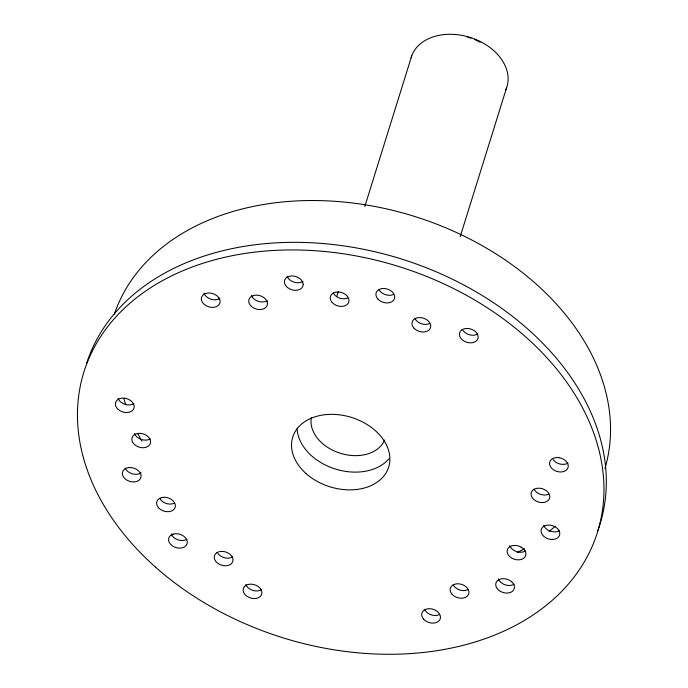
<?xml version="1.0" encoding="UTF-8"?>
<svg xmlns="http://www.w3.org/2000/svg" width="688" height="688" viewBox="0 0 688 688"><rect width="100%" height="100%" fill="white"/><g stroke="black" fill="none" stroke-linecap="round" stroke-linejoin="round"><path stroke-width="1.03" d="M336.707 296.734L338.298 291.609M364.803 206.52L411.742 55.814M460.212 236.629L506.514 87.978M186.973 539.254L185.038 540.114A9.606 6.949 17.3 0 1 171.226 533.905M251.395 295.376L252.358 297.216A9.606 6.949 17.3 0 0 267.168 300.656M86.714 363.058A268.991 194.472 17.3 0 1 406.384 260.58A268.991 194.472 17.3 0 1 597.717 530.921M439.211 614.719A9.606 6.949 17.3 0 1 424.78 609.817M467.685 589.822A9.606 6.949 17.3 0 1 453.254 584.929M514.134 584.207A9.606 6.949 17.3 0 1 502.79 583.777L500.838 582.383A9.606 6.949 17.3 0 1 498.379 578.857M525.563 550.976A9.606 6.949 17.3 0 1 514.22 550.546L512.268 549.153A9.606 6.949 17.3 0 1 509.808 545.627M548.405 494.268A9.606 6.949 17.3 0 1 543.881 494.99L541.43 494.612A9.606 6.949 17.3 0 1 534.051 489.168M429.484 323.601A9.606 6.949 17.3 0 1 415.053 318.707M567.944 463.101A9.606 6.949 17.3 0 1 563.747 464.357L561.313 464.271A9.606 6.949 17.3 0 1 553.143 459.601M559.473 530.603A9.606 6.949 17.3 0 1 550.4 531.196L548.13 530.173A9.606 6.949 17.3 0 1 543.718 525.254M477.825 333.981A9.606 6.949 17.3 0 1 463.024 330.481M393.441 294.533A9.606 6.949 17.3 0 1 379.011 289.631M347.741 298.016A9.606 6.949 17.3 0 1 333.31 293.122M150.268 438.867A9.606 6.949 17.3 0 1 146.062 440.122L143.629 440.028A9.606 6.949 17.3 0 1 134.513 433.517M133.85 403.65A9.606 6.949 17.3 0 1 124.777 404.243L122.507 403.22A9.606 6.949 17.3 0 1 118.095 398.309M219.773 298.523A9.606 6.949 17.3 0 1 206.477 296.7L204.972 295.023A9.606 6.949 17.3 0 1 204.018 293.174M302.969 281.375A9.606 6.949 17.3 0 1 287.128 276.275M232.664 556.919A9.606 6.949 17.3 0 1 217.864 553.41M261.56 589.693A9.606 6.949 17.3 0 1 245.805 584.353M141.117 472.845A9.606 6.949 17.3 0 1 139.26 473.791L137.05 474.29A9.606 6.949 17.3 0 1 125.173 468.098M174.133 503.298A9.606 6.949 17.3 0 1 159.702 498.396M384.601 440.071A38.425 27.778 17.3 0 1 340.431 453.315A38.425 27.778 17.3 0 1 311.38 417.41M467.186 37.032A38.425 27.778 17.3 0 1 471.031 38.184M474.78 39.612A38.425 27.778 17.3 0 1 480.121 42.269M114.363 314.149A257.166 185.923 17.3 0 1 415.088 216.591A257.166 185.923 17.3 0 1 604.958 468.442M554.683 526.655A245.539 177.521 17.3 0 1 549.067 531.575M524.454 548.68A245.539 177.521 17.3 0 1 517.17 552.67M142.012 441.283A245.539 177.521 17.3 0 1 137.849 433.732M125.715 404.75A245.539 177.521 17.3 0 1 123.866 398.472M388.952 458.793A50.25 36.326 17.3 0 1 334.377 468.709A50.25 36.326 17.3 0 1 297.078 428.572M411.106 57.809A50.052 36.189 17.3 0 1 471.555 37.883A50.052 36.189 17.3 0 1 505.714 89.913M244.335 586.692L243.414 588.274A9.606 6.949 17.3 0 0 248.953 597.433A9.606 6.949 17.3 0 0 260.675 596.032L261.603 594.449A9.606 6.949 17.3 0 0 256.056 585.29A9.606 6.949 17.3 0 0 244.335 586.692M462.087 329.715L460.607 330.98A9.606 6.949 17.3 0 0 463.093 340.5A9.606 6.949 17.3 0 0 475.46 341.583L476.939 340.319A9.606 6.949 17.3 0 0 474.453 330.799A9.606 6.949 17.3 0 0 462.087 329.715M216.926 552.645L215.447 553.917A9.606 6.949 17.3 0 0 217.933 563.438A9.606 6.949 17.3 0 0 230.299 564.521L231.779 563.257A9.606 6.949 17.3 0 0 229.293 553.737A9.606 6.949 17.3 0 0 216.926 552.645M173.178 534.12L171.235 534.98A9.606 6.949 17.3 0 0 170.495 544.217A9.606 6.949 17.3 0 0 182.664 547.717L184.608 546.857A9.606 6.949 17.3 0 0 185.347 537.62A9.606 6.949 17.3 0 0 173.178 534.12M128.776 467.582L126.566 468.072A9.606 6.949 17.3 0 0 123.264 476.629A9.606 6.949 17.3 0 0 134.685 481.892L136.895 481.402A9.606 6.949 17.3 0 0 140.189 472.845A9.606 6.949 17.3 0 0 128.776 467.582M124.743 398.214L122.309 398.12A9.606 6.949 17.3 0 0 115.464 403.108A9.606 6.949 17.3 0 0 120.142 410.822L122.412 411.845A9.606 6.949 17.3 0 0 134.126 407.528A9.606 6.949 17.3 0 0 124.743 398.214M141.16 433.431L138.735 433.337A9.606 6.949 17.3 0 0 131.898 440.174A9.606 6.949 17.3 0 0 141.264 447.639L143.697 447.725A9.606 6.949 17.3 0 0 150.526 440.888A9.606 6.949 17.3 0 0 141.16 433.431M558.845 457.666L556.411 457.572A9.606 6.949 17.3 0 0 549.583 464.417A9.606 6.949 17.3 0 0 558.948 471.873L561.374 471.968A9.606 6.949 17.3 0 0 568.211 465.122A9.606 6.949 17.3 0 0 558.845 457.666M541.791 488.557L539.34 488.188A9.606 6.949 17.3 0 0 531.024 493.95A9.606 6.949 17.3 0 0 539.057 502.214L541.516 502.593A9.606 6.949 17.3 0 0 549.824 496.822A9.606 6.949 17.3 0 0 541.791 488.557M555.078 526.767L552.799 525.744A9.606 6.949 17.3 0 0 541.714 528.358A9.606 6.949 17.3 0 0 545.765 537.775L548.035 538.799A9.606 6.949 17.3 0 0 559.12 536.184A9.606 6.949 17.3 0 0 555.078 526.767M521.169 547.141L518.89 546.117A9.606 6.949 17.3 0 0 508.337 547.975A9.606 6.949 17.3 0 0 509.894 556.755L511.855 558.149A9.606 6.949 17.3 0 0 524.677 557.314A9.606 6.949 17.3 0 0 521.169 547.141M511.691 581.764L509.739 580.371A9.606 6.949 17.3 0 0 497.596 580.526A9.606 6.949 17.3 0 0 498.473 589.986L500.425 591.379A9.606 6.949 17.3 0 0 512.569 591.224A9.606 6.949 17.3 0 0 511.691 581.764M218.836 297.758L217.331 296.081A9.606 6.949 17.3 0 0 204.955 293.767A9.606 6.949 17.3 0 0 202.599 302.625L204.104 304.302A9.606 6.949 17.3 0 0 216.479 306.616A9.606 6.949 17.3 0 0 218.836 297.758M267.133 301.714L266.17 299.873A9.606 6.949 17.3 0 0 254.388 295.298A9.606 6.949 17.3 0 0 249.03 302.978L249.993 304.818A9.606 6.949 17.3 0 0 261.775 309.402A9.606 6.949 17.3 0 0 267.133 301.714M303.176 284.273L302.789 282.39A9.606 6.949 17.3 0 0 292.305 275.914A9.606 6.949 17.3 0 0 284.376 281.994L284.763 283.877A9.606 6.949 17.3 0 0 295.247 290.353A9.606 6.949 17.3 0 0 303.176 284.273M155.565 567.179A268.991 194.472 17.3 0 0 595.352 538.532A268.991 194.472 17.3 0 0 271.201 250.613A268.991 194.472 17.3 0 0 155.565 567.179M423.645 619.2A9.606 6.949 17.3 0 0 439.778 619.811A9.606 6.949 17.3 0 0 429.794 608.691A9.606 6.949 17.3 0 0 423.645 619.2M452.128 594.303A9.606 6.949 17.3 0 0 468.261 594.922A9.606 6.949 17.3 0 0 458.277 583.794A9.606 6.949 17.3 0 0 452.128 594.303M413.918 328.081A9.606 6.949 17.3 0 0 430.052 328.701A9.606 6.949 17.3 0 0 420.067 317.572A9.606 6.949 17.3 0 0 413.918 328.081M377.875 299.013A9.606 6.949 17.3 0 0 394.009 299.624A9.606 6.949 17.3 0 0 384.024 288.496A9.606 6.949 17.3 0 0 377.875 299.013M332.184 302.496A9.606 6.949 17.3 0 0 348.317 303.116A9.606 6.949 17.3 0 0 338.333 291.987A9.606 6.949 17.3 0 0 332.184 302.496M158.567 507.778A9.606 6.949 17.3 0 0 174.7 508.389A9.606 6.949 17.3 0 0 164.716 497.269A9.606 6.949 17.3 0 0 158.567 507.778M306.117 473.602A50.25 36.326 17.3 0 0 388.273 468.253A50.25 36.326 17.3 0 0 327.72 414.468A50.25 36.326 17.3 0 0 306.117 473.602"/></g></svg>
